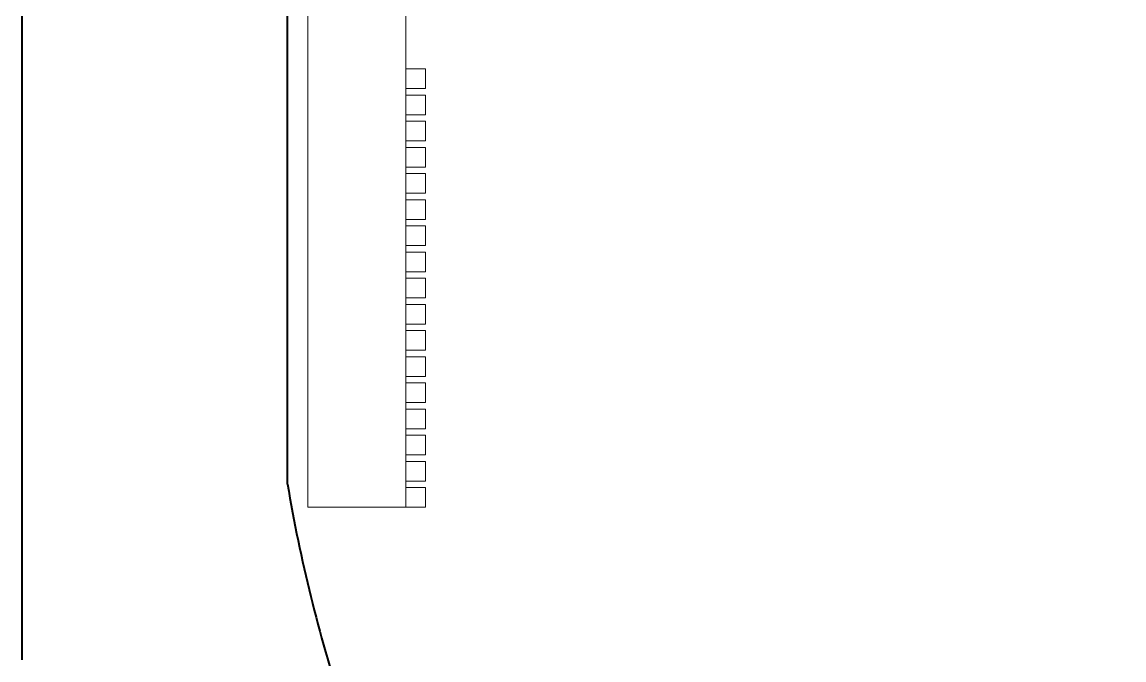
# Model space of a CAD drawing. Header units: centimetres. Extents: x 3413 to 9875, y 1 to 2456.
# Drawn here: x 4189.2 to 4272.2, y 283.6 to 331.7 of the extents above; entities that cross this region are included whole.
import ezdxf

# ---------------------------------------------------------------- set-up
doc = ezdxf.new("R2010")
doc.units = ezdxf.units.CM
doc.layers.add('furniture', color=63, linetype='Continuous', lineweight=20)
doc.layers.add('wall', color=4, linetype='Continuous', lineweight=40)

# ---------------------------------------------------------------- blocks, each defined once
blk = doc.blocks.new('TV-Wall 01 pl')
at = {"layer": 'furniture'}
for p, q in [((4.1648, 3.7199), (4.1648, 3.8699)), ((7.4648, 3.8699), (4.1648, 3.8699)), ((4.1648, 3.7199), (4.1948, 3.7199)), ((4.1648, 3.7199), (4.1648, 3.6899)), ((4.1948, 3.7199), (4.2048, 3.7199)), ((4.1948, 3.7199), (4.1948, 3.6899)), ((4.2048, 3.7199), (4.2348, 3.7199)), ((4.2048, 3.7199), (4.2048, 3.6899)), ((4.2348, 3.7199), (4.2448, 3.7199)), ((4.2348, 3.7199), (4.2348, 3.6899)), ((4.2448, 3.7199), (4.2748, 3.7199)), ((4.2448, 3.7199), (4.2448, 3.6899)), ((4.2748, 3.7199), (4.2848, 3.7199)), ((4.2748, 3.7199), (4.2748, 3.6899)), ((4.2848, 3.7199), (4.3148, 3.7199)), ((4.2848, 3.7199), (4.2848, 3.6899)), ((4.3148, 3.7199), (4.3248, 3.7199)), ((4.3148, 3.7199), (4.3148, 3.6899)), ((4.3248, 3.7199), (4.3548, 3.7199)), ((4.3248, 3.7199), (4.3248, 3.6899)), ((4.3548, 3.7199), (4.3648, 3.7199)), ((4.3548, 3.7199), (4.3548, 3.6899)), ((4.3648, 3.7199), (4.3948, 3.7199)), ((4.3648, 3.7199), (4.3648, 3.6899)), ((4.3948, 3.7199), (4.4048, 3.7199)), ((4.3948, 3.7199), (4.3948, 3.6899)), ((4.4048, 3.7199), (4.4348, 3.7199)), ((4.4048, 3.7199), (4.4048, 3.6899)), ((4.4348, 3.7199), (4.4448, 3.7199)), ((4.4348, 3.7199), (4.4348, 3.6899)), ((4.4448, 3.7199), (4.4748, 3.7199)), ((4.4448, 3.7199), (4.4448, 3.6899)), ((4.4748, 3.7199), (4.4848, 3.7199)), ((4.4748, 3.7199), (4.4748, 3.6899)), ((4.4848, 3.7199), (4.5148, 3.7199)), ((4.4848, 3.7199), (4.4848, 3.6899)), ((4.5148, 3.7199), (4.5248, 3.7199)), ((4.5148, 3.7199), (4.5148, 3.6899)), ((4.5248, 3.7199), (4.5548, 3.7199)), ((4.5248, 3.7199), (4.5248, 3.6899)), ((4.5548, 3.7199), (4.5648, 3.7199)), ((4.5548, 3.7199), (4.5548, 3.6899)), ((4.5648, 3.7199), (4.5948, 3.7199)), ((4.5648, 3.7199), (4.5648, 3.6899)), ((4.5948, 3.7199), (4.6048, 3.7199)), ((4.5948, 3.7199), (4.5948, 3.6899)), ((4.6048, 3.7199), (4.6348, 3.7199)), ((4.6048, 3.7199), (4.6048, 3.6899)), ((4.6348, 3.7199), (4.6448, 3.7199)), ((4.6348, 3.7199), (4.6348, 3.6899)), ((4.6448, 3.7199), (4.6748, 3.7199)), ((4.6448, 3.7199), (4.6448, 3.6899)), ((4.6748, 3.7199), (4.6848, 3.7199)), ((4.6748, 3.7199), (4.6748, 3.6899)), ((4.6848, 3.7199), (4.7148, 3.7199)), ((4.6848, 3.7199), (4.6848, 3.6899)), ((4.7148, 3.7199), (4.7248, 3.7199)), ((4.7148, 3.7199), (4.7148, 3.6899)), ((4.7248, 3.7199), (4.7548, 3.7199)), ((4.7248, 3.7199), (4.7248, 3.6899)), ((4.7548, 3.7199), (4.7648, 3.7199)), ((4.7548, 3.7199), (4.7548, 3.6899)), ((4.7648, 3.7199), (4.7948, 3.7199)), ((4.7648, 3.7199), (4.7648, 3.6899)), ((4.7948, 3.7199), (4.8048, 3.7199)), ((4.7948, 3.7199), (4.7948, 3.6899)), ((4.8048, 3.7199), (4.8348, 3.7199)), ((4.8048, 3.7199), (4.8048, 3.6899)), ((4.8348, 3.7199), (4.9198, 3.7199)), ((4.8348, 3.7199), (4.8348, 3.6899)), ((4.1648, 3.6899), (4.1948, 3.6899)), ((4.2048, 3.6899), (4.2348, 3.6899)), ((4.2448, 3.6899), (4.2748, 3.6899)), ((4.2848, 3.6899), (4.3148, 3.6899)), ((4.3248, 3.6899), (4.3548, 3.6899)), ((4.3648, 3.6899), (4.3948, 3.6899)), ((4.4048, 3.6899), (4.4348, 3.6899)), ((4.4448, 3.6899), (4.4748, 3.6899)), ((4.4848, 3.6899), (4.5148, 3.6899)), ((4.5248, 3.6899), (4.5548, 3.6899)), ((4.5648, 3.6899), (4.5948, 3.6899)), ((4.6048, 3.6899), (4.6348, 3.6899)), ((4.6448, 3.6899), (4.6748, 3.6899)), ((4.6848, 3.6899), (4.7148, 3.6899)), ((4.7248, 3.6899), (4.7548, 3.6899)), ((4.7648, 3.6899), (4.7948, 3.6899)), ((4.8048, 3.6899), (4.8348, 3.6899))]:
    blk.add_line(p, q, dxfattribs=at)

msp = doc.modelspace()

# ---------------------------------------------------------------- linework, layer by layer
at = {"layer": 'wall'}
for p, q in [((4209.182, 296.888), (4209.177, 460.176)), ((4189.183, 283.646), (4189.178, 440.176))]:
    msp.add_line(p, q, dxfattribs=at)
at = {"layer": 'wall', "color": 4}
msp.add_lwpolyline([(4209.182, 296.888, 0.038931), (4213.319, 280.144, 0.207119), (4220.791, 271.225, 0.153605), (4250.703, 265.427), (4549.182, 265.436)], format="xyb", dxfattribs=at)

# ---------------------------------------------------------------- block references
at = {"layer": 'furniture', "xscale": 49.27491163627471, "yscale": 49.27491163627471, "zscale": 49.27491163627471, "rotation": 90.00177228286033}
msp.add_blockref('TV-Wall 01 pl', (4401.394, 89.93), dxfattribs=at)

doc.saveas('drawing.dxf')
